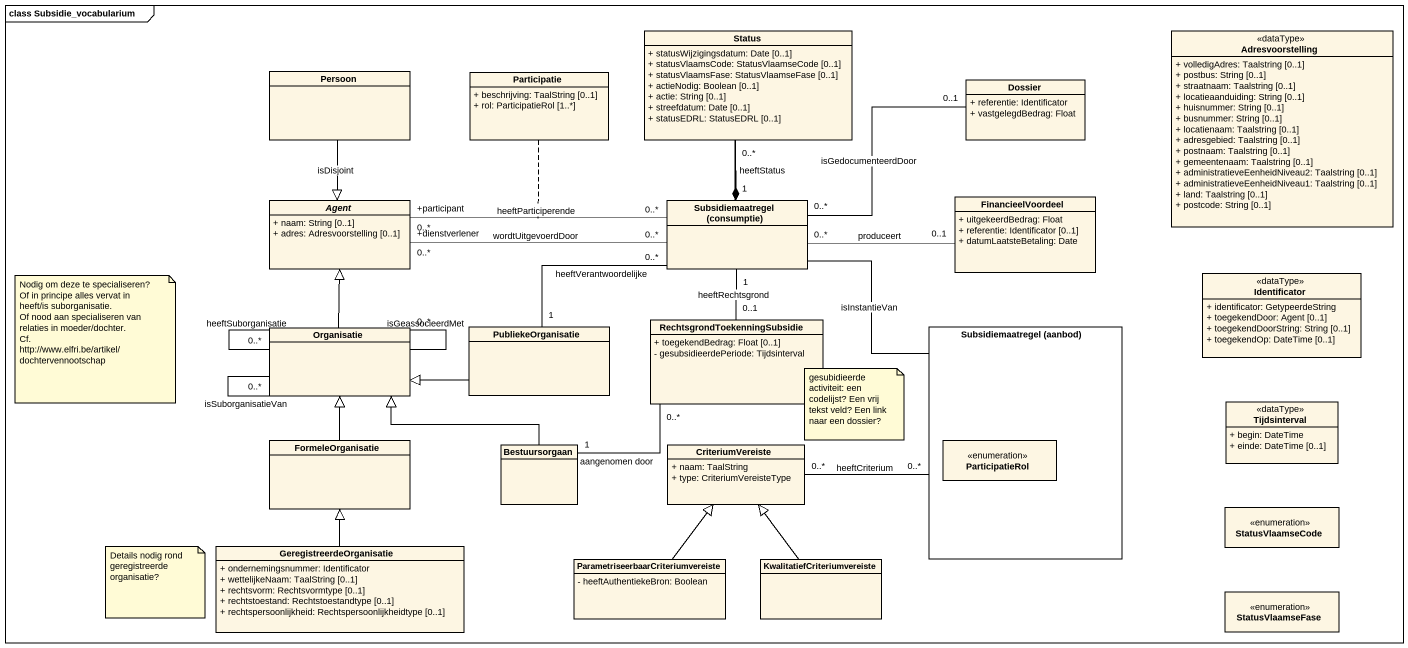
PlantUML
@startuml
mainframe class Subsidie_vocabularium
hide circle
hide empty members
skinparam classAttributeIconSize 0
class Status {
  + statusWijzigingsdatum: Date [0..1]
  + statusVlaamsCode: StatusVlaamseCode [0..1]
  + statusVlaamsFase: StatusVlaamseFase [0..1]
  + actieNodig: Boolean [0..1]
  + actie: String [0..1]
  + streefdatum: Date [0..1]
  + statusEDRL: StatusEDRL [0..1]
}
class Adresvoorstelling <<dataType>> {
  + volledigAdres: Taalstring [0..1]
  + postbus: String [0..1]
  + straatnaam: Taalstring [0..1]
  + locatieaanduiding: String [0..1]
  + huisnummer: String [0..1]
  + busnummer: String [0..1]
  + locatienaam: Taalstring [0..1]
  + adresgebied: Taalstring [0..1]
  + postnaam: Taalstring [0..1]
  + gemeentenaam: Taalstring [0..1]
  + administratieveEenheidNiveau2: Taalstring [0..1]
  + administratieveEenheidNiveau1: Taalstring [0..1]
  + land: Taalstring [0..1]
  + postcode: String [0..1]
}
class Persoon
class Participatie {
  + beschrijving: TaalString [0..1]
  + rol: ParticipatieRol [1..*]
}
class Dossier {
  + referentie: Identificator
  + vastgelegdBedrag: Float
}
abstract class "Agent" as Agent_ {
  + naam: String [0..1]
  + adres: Adresvoorstelling [0..1]
}
class "Subsidiemaatregel (consumptie)" as Subsidiemaatregel_consumptie
class FinancieelVoordeel {
  + uitgekeerdBedrag: Float
  + referentie: Identificator [0..1]
  + datumLaatsteBetaling: Date
}
class Identificator <<dataType>> {
  + identificator: GetypeerdeString
  + toegekendDoor: Agent [0..1]
  + toegekendDoorString: String [0..1]
  + toegekendOp: DateTime [0..1]
}
class Organisatie
class PubliekeOrganisatie
class "RechtsgrondToekenningSubsidie" as RechtsgrondToekenningSubsidi {
  + toegekendBedrag: Float [0..1]
  - gesubsidieerdePeriode: Tijdsinterval
}
rectangle "Subsidiemaatregel (aanbod)" as Subsidiemaatregel_aanbod {
  enum ParticipatieRol
}
class Tijdsinterval <<dataType>> {
  + begin: DateTime
  + einde: DateTime [0..1]
}
class FormeleOrganisatie
class Bestuursorgaan
class CriteriumVereiste {
  + naam: TaalString
  + type: CriteriumVereisteType
}
enum StatusVlaamseCode
class GeregistreerdeOrganisatie {
  + ondernemingsnummer: Identificator
  + wettelijkeNaam: TaalString [0..1]
  + rechtsvorm: Rechtsvormtype [0..1]
  + rechtstoestand: Rechtstoestandtype [0..1]
  + rechtspersoonlijkheid: Rechtspersoonlijkheidtype [0..1]
}
class "ParametriseerbaarCriteriumvereiste" as ParametriseerbaarCriteriumve {
  - heeftAuthentiekeBron: Boolean
}
class KwalitatiefCriteriumvereiste
enum StatusVlaamseFase
Status --* Subsidiemaatregel_consumptie
Persoon --|> Agent_ : isDisjoint
Subsidiemaatregel_consumptie "1" -up- "0..*" Status : heeftStatus
Subsidiemaatregel_consumptie "0..*" -right- "0..1" Dossier : isGedocumenteerdDoor
Subsidiemaatregel_consumptie "0..*" -left- "+dienstverlener\n0..*" Agent_ : wordtUitgevoerdDoor
Subsidiemaatregel_consumptie "0..*" -left- "+participant\n0..*" Agent_ : heeftParticiperende
(Subsidiemaatregel_consumptie, Agent_) .. Participatie
Subsidiemaatregel_consumptie "0..*" -right- "0..1" FinancieelVoordeel : produceert
Subsidiemaatregel_consumptie "0..*" -- "1" PubliekeOrganisatie : heeftVerantwoordelijke
Subsidiemaatregel_consumptie "1" -- "0..1" RechtsgrondToekenningSubsidi : heeftRechtsgrond
Subsidiemaatregel_consumptie -- Subsidiemaatregel_aanbod : isInstantieVan
Organisatie -up-|> Agent_
Organisatie -- "0..*" Organisatie : heeftSuborganisatie
Organisatie -- "0..*" Organisatie : isGeassocieerdMet
Organisatie -- "0..*" Organisatie : isSuborganisatieVan
PubliekeOrganisatie -left-|> Organisatie
RechtsgrondToekenningSubsidi "0..*" -left- "1" Bestuursorgaan : aangenomen door
Subsidiemaatregel_aanbod "0..*" -left- "0..*" CriteriumVereiste : heeftCriterium
FormeleOrganisatie -up-|> Organisatie
Bestuursorgaan -left-|> Organisatie
GeregistreerdeOrganisatie -up-|> FormeleOrganisatie
ParametriseerbaarCriteriumve -up-|> CriteriumVereiste
KwalitatiefCriteriumvereiste -up-|> CriteriumVereiste
note as N1
  Nodig om deze te specialiseren? Of in principe alles vervat in heeft/is suborganisatie.
  Of nood aan specialiseren van relaties in moeder/dochter.
  Cf. http://www.elfri.be/artikel/dochtervennootschap
end note
note as N2
  gesubidieerde activiteit: een codelijst? Een vrij tekst veld? Een link naar een dossier?
end note
note as N3
  Details nodig rond geregistreerde organisatie?
end note
@enduml
